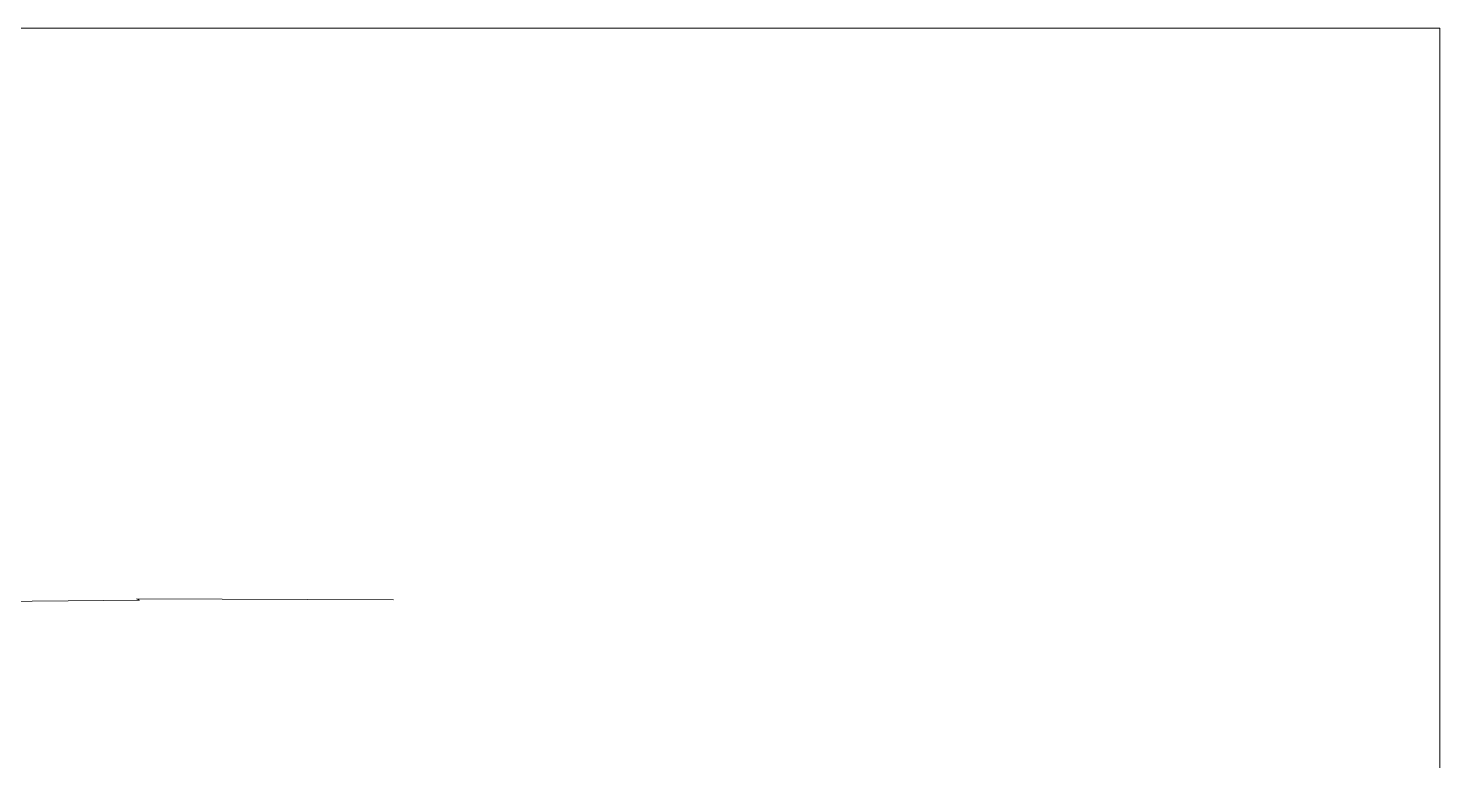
# Model space of a CAD drawing. Header units: metres. Extents: x -12536 to 12621, y -17191 to 9596.
# Drawn here: x -7895 to -6255, y -11105 to -10253 of the extents above; entities that cross this region are included whole.
import ezdxf
from ezdxf.lldxf.tags import DXFTag

# ---------------------------------------------------------------- set-up
doc = ezdxf.new("R2010")
doc.units = ezdxf.units.M
doc.header["$MEASUREMENT"] = 0
doc.layers.add('Calque commun', color=7, linetype='Continuous')
tags = doc.linetypes.add('HIDDEN', pattern=[0.375, 0.25, -0.125]).pattern_tags.tags
tags[6:7] = [DXFTag(74, 4), DXFTag(75, 0), DXFTag(340, '0'), DXFTag(46, 1.0), DXFTag(50, 0.0), DXFTag(44, 0.0), DXFTag(45, 0.0)]
tags[4:5] = [DXFTag(74, 4), DXFTag(75, 0), DXFTag(340, '0'), DXFTag(46, 1.0), DXFTag(50, 0.0), DXFTag(44, 0.0), DXFTag(45, 0.0)]

msp = doc.modelspace()

# ---------------------------------------------------------------- linework, layer by layer
at = {"layer": 'Calque commun', "color": 26, "linetype": 'HIDDEN', "lineweight": 20}
msp.add_line((-7769.407, -10916.394), (-7470.739, -10917.418), dxfattribs=at)
at = {"layer": 'Calque commun', "color": 26, "linetype": 'HIDDEN', "lineweight": 20, "flags": 128}
msp.add_lwpolyline([(-7769.407, -10916.394), (-7765.897, -10918.144), (-9136.627, -10930.736), (-9981.628, -10930.414), (-10265.211, -10910.401)], dxfattribs=at)

# ---------------------------------------------------------------- meshes
at = {"layer": 'Calque commun', "color": 7, "linetype": 'Continuous', "lineweight": 5}
mesh = msp.add_polyface(dxfattribs=at)
corners = [(-6255.473, -10253.272), (-12255.473, -10253.272), (-12255.473, -14453.272), (-6255.473, -14453.272)]
mesh.append_faces([[corners[k] for k in face] for face in [(0, 1, 2, 3)]], dxfattribs={"color": 7})

doc.saveas('drawing.dxf')
